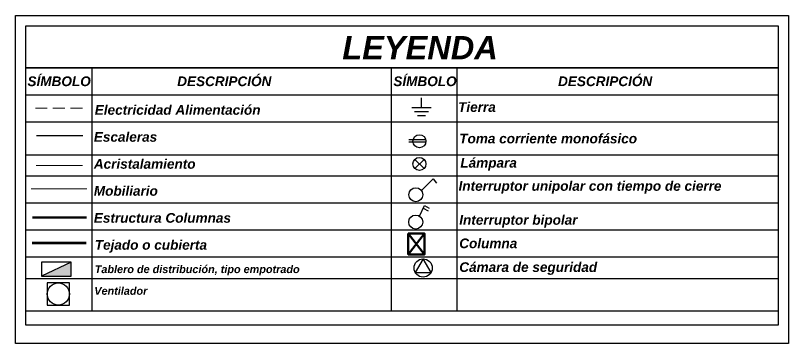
# Model space of a CAD drawing. Header units: metres. Extents: x -1 to 720, y -8 to 179.
# Drawn here: x 684.05 to 720.34, y 19.6 to 35 of the extents above; entities that cross this region are included whole.
import ezdxf

# ---------------------------------------------------------------- set-up
doc = ezdxf.new("R2010")
doc.units = ezdxf.units.M
doc.linetypes.add('DASHED', pattern=[0.75, 0.5, -0.25])
doc.linetypes.add('HIDDEN', pattern=[9.525, 6.35, -3.175])
for name, color, linetype in [('0-ANOTATION', 7, 'Continuous'), ('S-DETL', 7, 'Continuous'), ('TEXTO', 2, 'Continuous')]:
    doc.layers.add(name, color=color, linetype=linetype)
for name, color, linetype, lineweight in [('0.1', 7, 'Continuous', 13), ('0.2', 7, 'Continuous', 20), ('0.3', 7, 'Continuous', 30), ('A-FURN', 46, 'Continuous', 18), ('A-GLAZ', 2, 'Continuous', 18), ('A-ROOF', 226, 'Continuous', 53), ('E-POWR', 3, 'DASHED', 15), ('S-COLS', 1, 'Continuous', 50), ('S-STRS', 4, 'Continuous', 40)]:
    doc.layers.add(name, color=color, linetype=linetype, lineweight=lineweight)
doc.styles.add('Jocope', font='arialbi.ttf', dxfattribs={"height": 0.125})

# ---------------------------------------------------------------- blocks, each defined once
blk = doc.blocks.new('A')
at = {"layer": '0.2', "lineweight": -3}
blk.add_hatch(color=256, dxfattribs=at).paths.add_polyline_path([(581.9917, 1799.4569), (581.9917, 1799.5954), (581.7031, 1799.4569)])
at = {"lineweight": -3}
for p, q in [((581.5496, 1801.8957), (585.6819, 1801.8957)), ((585.6819, 1801.8957), (588.8761, 1801.8957)), ((581.5496, 1801.4851), (585.6819, 1801.4851)), ((585.6819, 1801.4851), (588.8761, 1801.4851))]:
    blk.add_line(p, q, dxfattribs=at)
for p, q in [((582.1926, 1801.4851), (582.1926, 1799.1195)), ((585.1067, 1801.4851), (585.1067, 1799.1195)), ((585.7467, 1801.4851), (585.7467, 1799.1195)), ((585.4027, 1801.0984), (585.4027, 1801.1937)), ((585.4456, 1800.7635), (585.28, 1800.7635)), ((585.4448, 1800.7845), (585.2803, 1800.7845)), ((585.3382, 1800.5053), (585.4276, 1800.5947)), ((585.3382, 1800.5947), (585.4276, 1800.5053)), ((585.4031, 1800.2909), (585.5175, 1800.4063)), ((585.5175, 1800.4063), (585.5503, 1800.364)), ((585.3837, 1800.0415), (585.4318, 1800.146)), ((585.4194, 1800.119), (585.4661, 1800.094)), ((585.4318, 1800.146), (585.4784, 1800.1202))]:
    blk.add_line(p, q)
for points in [[(581.4496, 1801.9957), (588.9761, 1801.9957), (588.9761, 1798.8015), (581.4496, 1798.8015)], [(581.5496, 1801.8957), (588.8761, 1801.8957), (588.8761, 1798.9803), (581.5496, 1798.9803)]]:
    blk.add_lwpolyline(points, close=True)
for centre in [(585.3481, 1800.2507), (585.3463, 1799.9847)]:
    blk.add_circle(centre, 0.068)
at = {"layer": '0.1', "lineweight": -3}
for p, q in [((581.5496, 1801.2223), (585.6819, 1801.2223)), ((585.6819, 1801.2223), (588.8761, 1801.2223)), ((581.5496, 1800.9594), (585.6819, 1800.9594)), ((585.6819, 1800.9594), (588.8761, 1800.9594)), ((581.5496, 1800.6403), (585.6819, 1800.6403)), ((585.6819, 1800.6403), (588.8761, 1800.6403)), ((581.5496, 1800.4337), (585.1067, 1800.4337)), ((585.1067, 1800.4337), (588.8761, 1800.4337)), ((581.5496, 1800.1709), (585.1067, 1800.1709)), ((585.1067, 1800.1709), (588.8761, 1800.1709)), ((581.5496, 1799.908), (585.6819, 1799.908)), ((585.6819, 1799.908), (588.8761, 1799.908)), ((581.5496, 1799.6452), (585.6819, 1799.6452)), ((585.6819, 1799.6452), (588.8761, 1799.6452)), ((581.5496, 1799.436), (588.8761, 1799.436)), ((581.5496, 1799.1195), (585.6819, 1799.1195)), ((585.6819, 1799.1195), (588.8761, 1799.1195))]:
    blk.add_line(p, q, dxfattribs=at)
at = {"layer": '0.2', "lineweight": -3}
for p, q in [((585.3102, 1801.0984), (585.4952, 1801.0984)), ((585.3358, 1801.0984), (585.4695, 1801.0984)), ((585.3417, 1801.0984), (585.4754, 1801.0984)), ((585.3358, 1801.0619), (585.4695, 1801.0619)), ((585.3358, 1801.0619), (585.4695, 1801.0619)), ((585.3358, 1801.0619), (585.4695, 1801.0619)), ((585.3646, 1801.021), (585.4408, 1801.021)), ((581.9917, 1799.5954), (581.7031, 1799.4569))]:
    blk.add_line(p, q, dxfattribs=at)
blk.add_lwpolyline([(581.7031, 1799.4569), (581.9917, 1799.4569), (581.9917, 1799.5954), (581.7031, 1799.5954)], close=True, dxfattribs=at)
for centre in [(585.3829, 1800.7715), (585.3829, 1800.55)]:
    blk.add_circle(centre, 0.0632, dxfattribs=at)
at = {"layer": '0.3'}
blk.add_lwpolyline([(581.5496, 1801.8957), (588.8761, 1801.8957), (588.8761, 1801.4851), (581.5496, 1801.4851)], close=True, dxfattribs=at)
at = {"layer": 'A-FURN', "ltscale": 0.0075}
blk.add_line((582.1458, 1800.3092), (581.6014, 1800.3092), dxfattribs=at)
at = {"layer": 'A-GLAZ', "ltscale": 0.018}
blk.add_line((581.6501, 1800.5343), (582.1017, 1800.5343), dxfattribs=at)
at = {"layer": 'A-ROOF', "ltscale": 0.005}
blk.add_line((582.1379, 1799.7778), (581.6128, 1799.7778), dxfattribs=at)
at = {"layer": 'E-POWR', "color": 3, "linetype": 'HIDDEN', "ltscale": 0.018}
blk.add_line((581.6436, 1801.094), (582.1075, 1801.094), dxfattribs=at)
at = {"layer": 'S-COLS', "ltscale": 0.005}
blk.add_line((582.1397, 1800.0285), (581.6146, 1800.0285), dxfattribs=at)
at = {"layer": 'S-COLS'}
for p, q in [((585.4321, 1799.8722), (585.2739, 1799.6692)), ((585.2739, 1799.8722), (585.4321, 1799.6692))]:
    blk.add_line(p, q, dxfattribs=at)
blk.add_lwpolyline([(585.2739, 1799.8722), (585.4321, 1799.8722), (585.4321, 1799.6692), (585.2739, 1799.6692)], close=True, dxfattribs=at)
at = {"layer": 'S-DETL'}
blk.add_lwpolyline([(585.4184, 1799.6258), (585.3416, 1799.4927), (585.4952, 1799.4927)], close=True, dxfattribs=at)
at = {"layer": 'S-DETL', "color": 7, "linetype": 'Continuous', "ltscale": 0.015}
blk.add_lwpolyline([(581.9749, 1799.3913), (581.7589, 1799.3913), (581.7589, 1799.1753), (581.9749, 1799.1753), (581.9749, 1799.3913)], dxfattribs=at)
at = {"layer": 'S-DETL'}
blk.add_circle((585.4184, 1799.5371), 0.0887, dxfattribs=at)
at = {"layer": 'S-DETL', "color": 7}
blk.add_circle((581.8669, 1799.2833), 0.108, dxfattribs=at)
at = {"layer": 'S-STRS', "lineweight": 30, "ltscale": 0.008}
blk.add_line((582.1042, 1800.8242), (581.6537, 1800.8242), dxfattribs=at)
at = {"layer": 'TEXTO', "lineweight": 20, "insert": (584.6316, 1801.7954), "char_height": 0.2268, "width": 1.079018, "attachment_point": 1, "style": 'Jocope'}
blk.add_mtext('LEYENDA', dxfattribs=at)
at = {"layer": 'TEXTO', "lineweight": -3, "attachment_point": 1, "style": 'Jocope'}
for s, insert, char_height, width in [('SÍMBOLO', (581.5666, 1801.4021), 0.0945, 2.927766), ('DESCRIPCIÓN', (583.0243, 1801.4021), 0.0945, 2.927766), ('SÍMBOLO', (585.1286, 1801.4021), 0.0945, 2.927766), ('DESCRIPCIÓN', (586.7323, 1801.4021), 0.0945, 2.927766), ('Electricidad Alimentación', (582.2218, 1801.1235), 0.0945, 2.927766), ('Escaleras', (582.2127, 1800.8607), 0.0945, 2.927766), ('Toma corriente monofásico', (585.7703, 1800.8448), 0.0945, 3.244625), ('Acristalamiento', (582.2127, 1800.5978), 0.0945, 2.927756), ('Lámpara', (585.781, 1800.6087), 0.0945, 3.244625), ('Interruptor unipolar con tiempo de cierre', (585.7634, 1800.3832), 0.0945, 2.927766), ('Mobiliario', (582.2127, 1800.335), 0.0945, 2.927761), ('Estructura Columnas', (582.2127, 1800.0721), 0.0945, 2.927761), ('Interruptor bipolar', (585.7703, 1800.0525), 0.0945, 2.927766), ('Columna', (585.7703, 1799.8244), 0.0945, 2.927766), ('Tejado o cubierta', (582.2218, 1799.8093), 0.0945, 2.927766), ('Cámara de seguridad', (585.7703, 1799.5929), 0.0945, 2.927766), ('Tablero de distribución, tipo empotrado', (582.2218, 1799.5629), 0.0756, 3.803587), ('Ventilador', (582.2171, 1799.3518), 0.0756, 3.803587)]:
    blk.add_mtext(s, dxfattribs=dict(at, insert=insert, char_height=char_height, width=width))
at = {"layer": 'TEXTO', "lineweight": -3, "insert": (585.7588, 1801.1513), "char_height": 0.0945, "attachment_point": 1, "style": 'Jocope'}
blk.add_mtext('Tierra', dxfattribs=at)

msp = doc.modelspace()

# ---------------------------------------------------------------- block references
at = {"layer": '0-ANOTATION', "xscale": 4.821279003593051, "yscale": 4.821279003593051, "zscale": 4.821279003593051}
msp.add_blockref('A', (-2119.277, -8652.928), dxfattribs=at)

doc.saveas('drawing.dxf')
